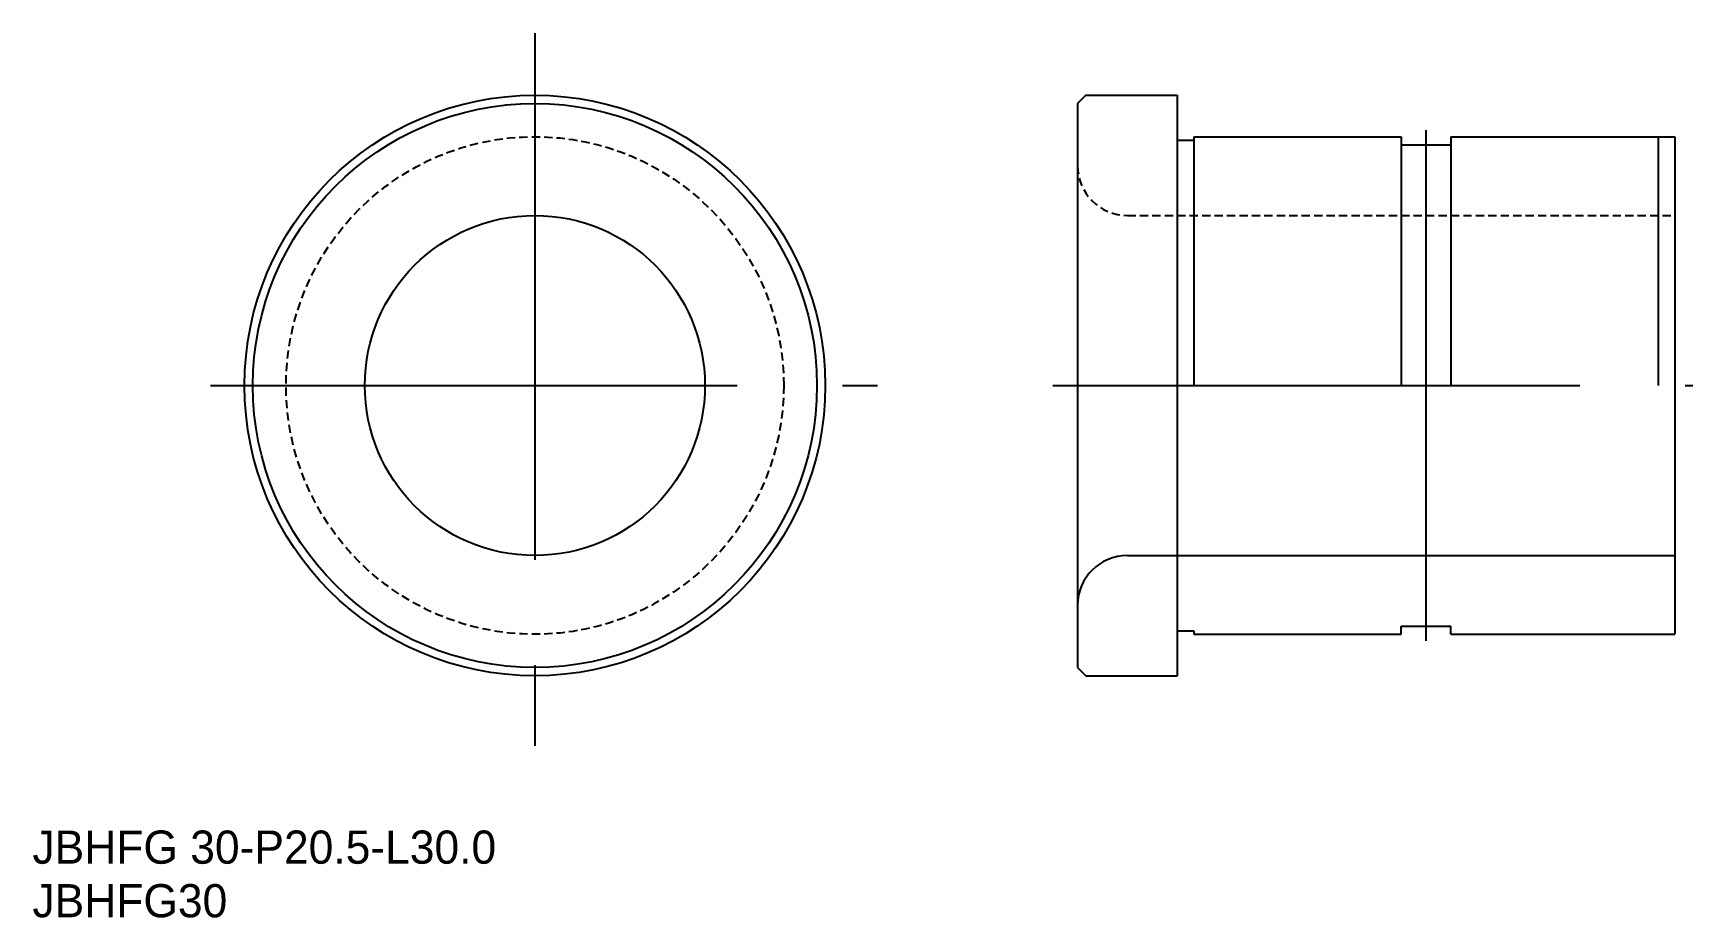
# Model space of a CAD drawing. Extents: x 78 to 178, y 157 to 210.
import ezdxf

# ---------------------------------------------------------------- set-up
doc = ezdxf.new("R2010")
doc.units = 0
doc.linetypes.add('CENTER', pattern=[50.8, 31.75, -6.35, 6.35, -6.35])
doc.linetypes.add('DASHED', pattern=[0.75, 0.5, -0.25])
doc.layers.get('0').update_dxf_attribs({"linetype": 'CONTINUOUS'})
doc.layers.add('CENTER', color=1, linetype='CENTER')

msp = doc.modelspace()

# ---------------------------------------------------------------- linework, layer by layer
for p, q in [((141.29, 206.37), (140.79, 205.87)), ((141.29, 206.37), (146.79, 206.37)), ((146.79, 206.37), (146.79, 171.37)), ((140.79, 205.87), (140.79, 171.87)), ((146.79, 203.67), (147.79, 203.67)), ((147.79, 203.87), (160.29, 203.87)), ((147.79, 203.87), (147.79, 188.87)), ((160.29, 203.87), (160.29, 188.87)), ((160.29, 203.37), (163.29, 203.37)), ((163.29, 203.87), (163.29, 188.87)), ((163.29, 203.87), (176.79, 203.87)), ((175.79, 203.87), (175.79, 188.87)), ((176.79, 203.87), (176.79, 173.87)), ((143.79, 178.62), (176.79, 178.62)), ((146.79, 174.07), (147.79, 174.07)), ((147.79, 174.07), (147.79, 173.87)), ((160.29, 174.37), (163.29, 174.37)), ((160.29, 173.87), (160.29, 174.37)), ((163.29, 173.87), (163.29, 174.37)), ((147.79, 173.87), (160.29, 173.87)), ((163.29, 173.87), (176.79, 173.87)), ((140.79, 171.87), (141.29, 171.37)), ((141.29, 171.37), (146.79, 171.37))]:
    msp.add_line(p, q)
at = {"color": 3, "linetype": 'DASHED'}
msp.add_line((143.79, 199.12), (176.79, 199.12), dxfattribs=at)
at = {"color": 7, "linetype": 'CONTINUOUS'}
for radius in [17.5, 17, 10.25]:
    msp.add_circle((108.08, 188.87), radius, dxfattribs=at)
at = {"color": 3, "linetype": 'DASHED'}
msp.add_circle((108.08, 188.87), 15, dxfattribs=at)
msp.add_arc((143.79, 202.12), 3, 180, 270, dxfattribs=at)
at = {"color": 7, "linetype": 'CONTINUOUS'}
msp.add_arc((143.79, 175.62), 3, 90, 180, dxfattribs=at)
at = {"layer": 'CENTER', "linetype": 'CENTER'}
for p, q in [((108.08, 210.11), (108.08, 167.15)), ((161.79, 173.48), (161.79, 204.26)), ((88.52, 188.87), (128.72, 188.87)), ((139.3, 188.87), (177.87, 188.87))]:
    msp.add_line(p, q, dxfattribs=at)

# ---------------------------------------------------------------- texts
for s, p in [('JBHFG 30-P20.5-L30.0', (77.8, 160.04)), ('JBHFG30', (77.8, 156.81))]:
    msp.add_text(s, height=2).set_placement(p)

doc.saveas('drawing.dxf')
